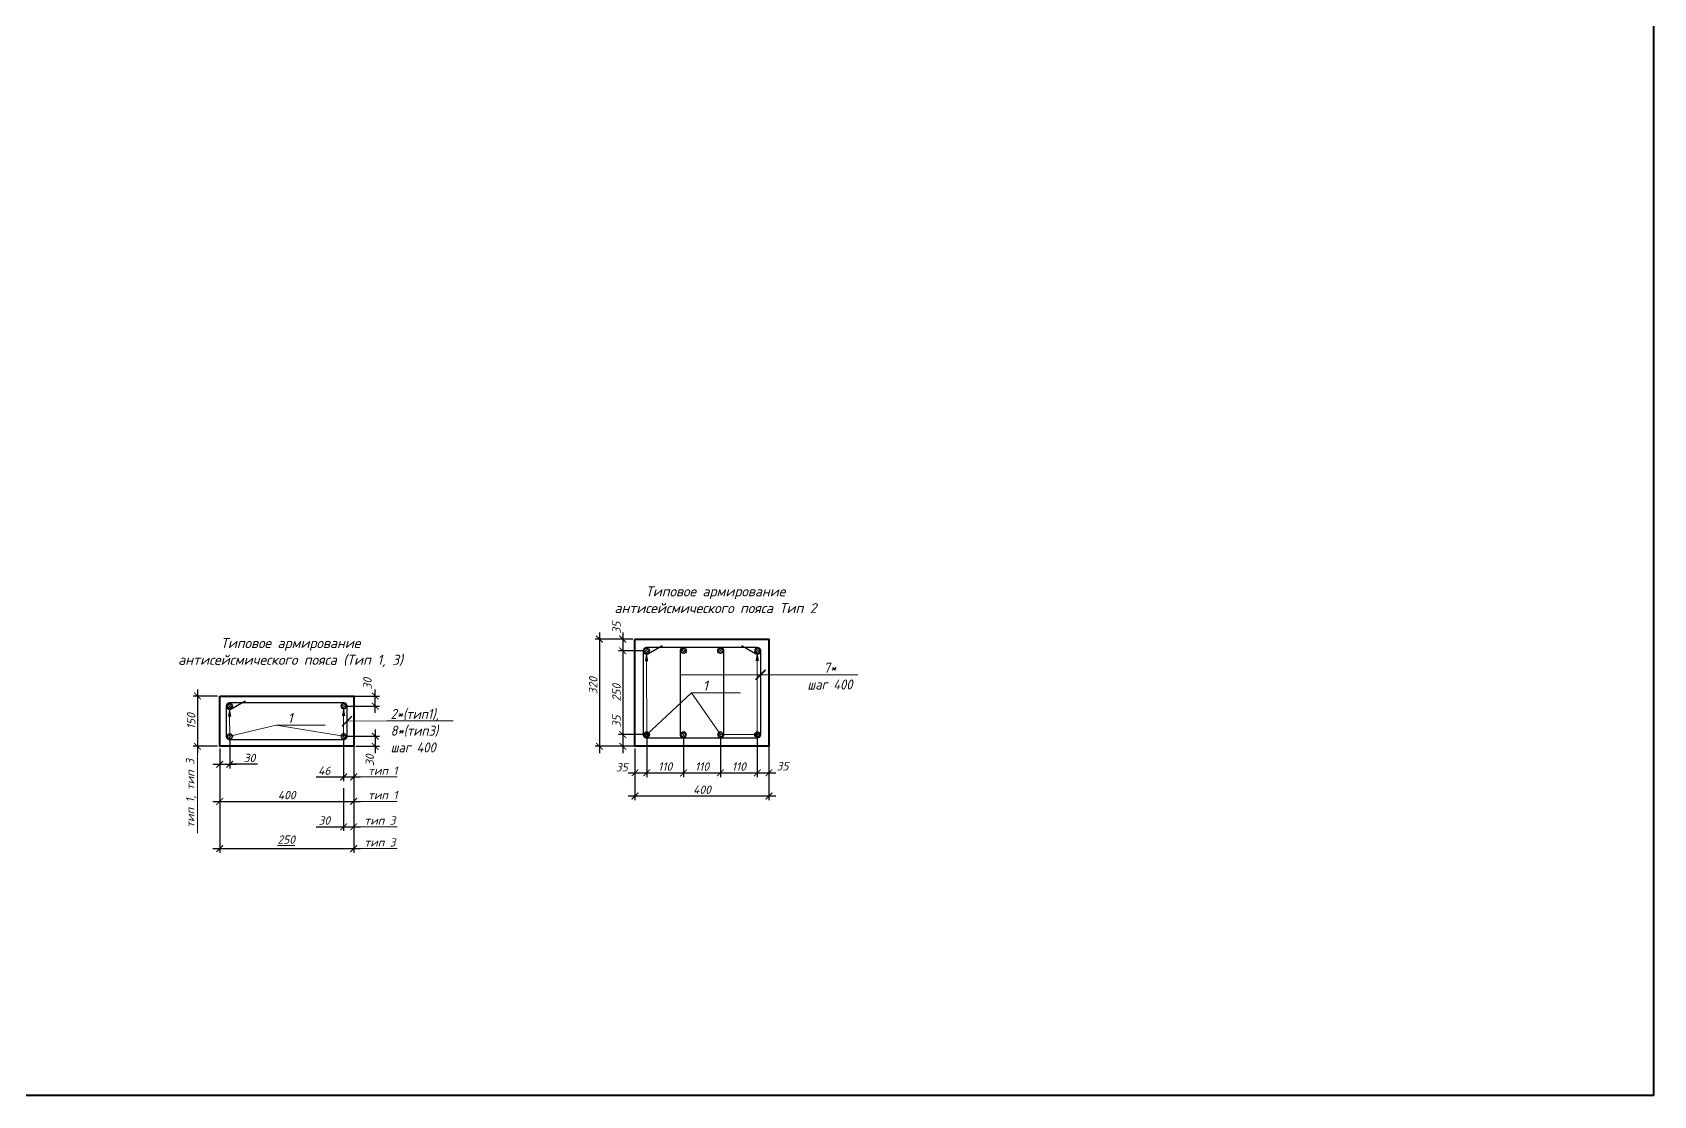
# Model space of a CAD drawing. Header units: millimetres. Extents: x -69292 to 68568, y 17750 to 120236.
# Drawn here: x 19478 to 24318, y 37576 to 40750 of the extents above; entities that cross this region are included whole.
import ezdxf
from ezdxf import colors
from ezdxf.entities.mleader import LeaderData, LeaderLine
from ezdxf.math import Vec2, Vec3

# ---------------------------------------------------------------- set-up
doc = ezdxf.new("R2010")
doc.units = ezdxf.units.MM
doc.header["$PDMODE"] = 3
doc.layers.get('0').update_dxf_attribs({"lineweight": 5})
doc.layers.get('Defpoints').update_dxf_attribs({"lineweight": 0})
for name, color, linetype, lineweight in [('#Арматура', 152, 'Continuous', 30), ('#Бетон разрез', 22, 'Continuous', 40), ('#Выноски', 7, 'Continuous', 15), ('k_ Каркасы', 66, 'Continuous', 0), ('k_ Размеры', 7, 'Continuous', 15)]:
    doc.layers.add(name, color=color, linetype=linetype, lineweight=lineweight)
doc.styles.add('STEP PR', font='isocpeui.ttf')
doc.dimstyles.new('SPDS', dxfattribs={"dimscale": 10, "dimtxt": 2.5, "dimasz": 2, "dimexe": 1.25, "dimexo": 0.625, "dimtad": 1, "dimdec": 0, "dimrnd": 0.001, "dimtxsty": 'STEP PR', "dimblk": 'ARCHTICK', "dimcen": 2.5, "dimdle": 2, "dimclrd": 256, "dimclre": 256, "dimclrt": 7, "dimadec": 0, "dimazin": 2, "dimtfac": 0.75, "dimtdec": 0, "dimtmove": 1, "dimatfit": 3, "dimfxl": 1, "dimtolj": 1, "dimarcsym": 1})

# ---------------------------------------------------------------- blocks, each defined once
blk = doc.blocks.new('*U6')
at = {"layer": '#Арматура', "lineweight": 0}
h = blk.add_hatch(dxfattribs=at)
h.set_pattern_fill('ANSI31', scale=1.6)
edge = h.paths.add_edge_path()
edge.add_arc((0, 8), 8, 0, 360)
blk.add_circle((0, 8), 8)
blk = doc.blocks.new('_ArchTick')
at = {"color": 0, "linetype": 'ByBlock', "const_width": 0.15}
blk.add_lwpolyline([(-0.5, -0.5), (0.5, 0.5)], dxfattribs=at)
blk = doc.blocks.new('*D273')
at = {"layer": 'Defpoints', "color": 0, "transparency": 16777216}
for p in [(20407.5, 38768.6), (20501.8, 38768.6), (20407.5, 38738.6)]:
    blk.add_point(p, dxfattribs=at)
at = {"layer": 'k_ Размеры', "lineweight": -2, "transparency": 16777216}
for p, q in [((20413.8, 38768.6), (20514.3, 38768.6)), ((20501.8, 38718.6), (20501.8, 38788.6)), ((20413.8, 38738.6), (20514.3, 38738.6))]:
    blk.add_line(p, q, dxfattribs=at)
at = {"layer": 'k_ Размеры', "lineweight": -2, "transparency": 16777216, "xscale": 20, "yscale": 20, "zscale": 20}
for p, rotation in [((20501.8, 38768.6), 90), ((20501.8, 38738.6), 270)]:
    blk.add_blockref('_ArchTick', p, dxfattribs=dict(at, rotation=rotation))
at = {"layer": 'k_ Размеры', "color": 7, "transparency": 16777216, "insert": (20478.7, 38805.5), "char_height": 25, "attachment_point": 5, "rotation": 90, "style": 'STEP PR'}
blk.add_mtext('\\A1;30', dxfattribs=at)
blk = doc.blocks.new('*D274')
at = {"layer": 'Defpoints', "color": 0, "transparency": 16777216}
for p in [(20407.5, 38648.6), (20437.5, 38618.6), (20501.8, 38618.6)]:
    blk.add_point(p, dxfattribs=at)
at = {"layer": 'k_ Размеры', "lineweight": -2, "transparency": 16777216}
for p, q in [((20413.8, 38648.6), (20514.3, 38648.6)), ((20501.8, 38668.6), (20501.8, 38598.6)), ((20443.8, 38618.6), (20514.3, 38618.6))]:
    blk.add_line(p, q, dxfattribs=at)
at = {"layer": 'k_ Размеры', "lineweight": -2, "transparency": 16777216, "xscale": 20, "yscale": 20, "zscale": 20}
for p, rotation in [((20501.8, 38648.6), 90), ((20501.8, 38618.6), 270)]:
    blk.add_blockref('_ArchTick', p, dxfattribs=dict(at, rotation=rotation))
at = {"layer": 'k_ Размеры', "color": 7, "transparency": 16777216, "insert": (20485.4, 38576.8), "char_height": 25, "attachment_point": 5, "rotation": 90, "style": 'STEP PR'}
blk.add_mtext('\\A1;30', dxfattribs=at)
blk = doc.blocks.new('*D275')
at = {"layer": 'Defpoints', "color": 0, "transparency": 16777216}
for p in [(20067.5, 38648.6), (20037.5, 38618.6), (20067.5, 38565)]:
    blk.add_point(p, dxfattribs=at)
at = {"layer": 'k_ Размеры', "lineweight": -2, "transparency": 16777216}
for p, q in [((20067.5, 38642.3), (20067.5, 38552.5)), ((20037.5, 38612.3), (20037.5, 38552.5)), ((20017.5, 38565), (20087.5, 38565)), ((20150.2, 38565), (20067.5, 38565))]:
    blk.add_line(p, q, dxfattribs=at)
at = {"layer": 'k_ Размеры', "lineweight": -2, "transparency": 16777216, "xscale": 20, "yscale": 20, "zscale": 20, "rotation": 180}
blk.add_blockref('_ArchTick', (20037.5, 38565), dxfattribs=at)
at = {"layer": 'k_ Размеры', "lineweight": -2, "transparency": 16777216, "xscale": 20, "yscale": 20, "zscale": 20}
blk.add_blockref('_ArchTick', (20067.5, 38565), dxfattribs=at)
at = {"layer": 'k_ Размеры', "color": 7, "transparency": 16777216, "insert": (20126.4, 38583.8), "char_height": 25, "attachment_point": 5, "style": 'STEP PR'}
blk.add_mtext('\\A1;30', dxfattribs=at)
blk = doc.blocks.new('*D276')
at = {"layer": 'Defpoints', "color": 0, "transparency": 16777216}
for p in [(20407.5, 38648.6), (20437.5, 38648.6), (20437.5, 38527)]:
    blk.add_point(p, dxfattribs=at)
at = {"layer": 'k_ Размеры', "lineweight": -2, "transparency": 16777216}
for p, q in [((20407.5, 38642.3), (20407.5, 38514.5)), ((20437.5, 38642.3), (20437.5, 38514.5)), ((20325.6, 38527), (20407.5, 38527)), ((20387.5, 38527), (20457.5, 38527))]:
    blk.add_line(p, q, dxfattribs=at)
at = {"layer": 'k_ Размеры', "lineweight": -2, "transparency": 16777216, "xscale": 20, "yscale": 20, "zscale": 20, "rotation": 180}
blk.add_blockref('_ArchTick', (20407.5, 38527), dxfattribs=at)
at = {"layer": 'k_ Размеры', "lineweight": -2, "transparency": 16777216, "xscale": 20, "yscale": 20, "zscale": 20}
blk.add_blockref('_ArchTick', (20437.5, 38527), dxfattribs=at)
at = {"layer": 'k_ Размеры', "color": 7, "transparency": 16777216, "insert": (20349.7, 38545.8), "char_height": 25, "attachment_point": 5, "style": 'STEP PR'}
blk.add_mtext('\\A1;46', dxfattribs=at)
blk = doc.blocks.new('*D277')
at = {"layer": 'Defpoints', "color": 0, "transparency": 16777216}
for p in [(20037.5, 38618.6), (20437.5, 38618.6), (20437.5, 38454.3)]:
    blk.add_point(p, dxfattribs=at)
at = {"layer": 'k_ Размеры', "lineweight": -2, "transparency": 16777216}
for p, q in [((20037.5, 38612.3), (20037.5, 38441.8)), ((20437.5, 38612.3), (20437.5, 38441.8)), ((20017.5, 38454.3), (20457.5, 38454.3))]:
    blk.add_line(p, q, dxfattribs=at)
at = {"layer": 'k_ Размеры', "lineweight": -2, "transparency": 16777216, "xscale": 20, "yscale": 20, "zscale": 20, "rotation": 180}
blk.add_blockref('_ArchTick', (20037.5, 38454.3), dxfattribs=at)
at = {"layer": 'k_ Размеры', "lineweight": -2, "transparency": 16777216, "xscale": 20, "yscale": 20, "zscale": 20}
blk.add_blockref('_ArchTick', (20437.5, 38454.3), dxfattribs=at)
at = {"layer": 'k_ Размеры', "color": 7, "transparency": 16777216, "insert": (20237.5, 38473), "char_height": 25, "attachment_point": 5, "style": 'STEP PR'}
blk.add_mtext('\\A1;400', dxfattribs=at)
blk = doc.blocks.new('*D278')
at = {"layer": 'Defpoints', "color": 0, "transparency": 16777216}
for p in [(20037.5, 38768.6), (19971.1, 38618.6), (20037.5, 38618.6)]:
    blk.add_point(p, dxfattribs=at)
at = {"layer": 'k_ Размеры', "lineweight": -2, "transparency": 16777216}
for p, q in [((20031.3, 38768.6), (19958.6, 38768.6)), ((19971.1, 38788.6), (19971.1, 38598.6)), ((20031.3, 38618.6), (19958.6, 38618.6))]:
    blk.add_line(p, q, dxfattribs=at)
at = {"layer": 'k_ Размеры', "lineweight": -2, "transparency": 16777216, "xscale": 20, "yscale": 20, "zscale": 20}
for p, rotation in [((19971.1, 38768.6), 90), ((19971.1, 38618.6), 270)]:
    blk.add_blockref('_ArchTick', p, dxfattribs=dict(at, rotation=rotation))
at = {"layer": 'k_ Размеры', "color": 7, "transparency": 16777216, "insert": (19952.4, 38693.6), "char_height": 25, "attachment_point": 5, "rotation": 90, "style": 'STEP PR'}
blk.add_mtext('\\A1;150', dxfattribs=at)
blk = doc.blocks.new('*D279')
at = {"layer": 'Defpoints', "color": 0, "transparency": 16777216}
for p in [(20037.5, 38618.6), (20437.5, 38618.6), (20437.5, 38313.1)]:
    blk.add_point(p, dxfattribs=at)
at = {"layer": 'k_ Размеры', "lineweight": -2, "transparency": 16777216}
for p, q in [((20037.5, 38612.3), (20037.5, 38300.6)), ((20437.5, 38612.3), (20437.5, 38300.6)), ((20017.5, 38313.1), (20457.5, 38313.1))]:
    blk.add_line(p, q, dxfattribs=at)
at = {"layer": 'k_ Размеры', "lineweight": -2, "transparency": 16777216, "xscale": 20, "yscale": 20, "zscale": 20, "rotation": 180}
blk.add_blockref('_ArchTick', (20037.5, 38313.1), dxfattribs=at)
at = {"layer": 'k_ Размеры', "lineweight": -2, "transparency": 16777216, "xscale": 20, "yscale": 20, "zscale": 20}
blk.add_blockref('_ArchTick', (20437.5, 38313.1), dxfattribs=at)
at = {"layer": 'k_ Размеры', "color": 7, "transparency": 16777216, "insert": (20236.1, 38340.1), "char_height": 25, "attachment_point": 5, "style": 'STEP PR'}
blk.add_mtext('\\A1;\\L250', dxfattribs=at)
blk = doc.blocks.new('*D293')
at = {"layer": 'Defpoints', "color": 0, "transparency": 16777216}
for p in [(21312.3, 38653.6), (21277.3, 38618.6), (21312.3, 38539.3)]:
    blk.add_point(p, dxfattribs=at)
at = {"layer": 'k_ Размеры', "lineweight": -2, "transparency": 16777216}
for p, q in [((21312.3, 38647.3), (21312.3, 38526.8)), ((21277.3, 38612.3), (21277.3, 38526.8)), ((21257.3, 38539.3), (21332.3, 38539.3))]:
    blk.add_line(p, q, dxfattribs=at)
at = {"layer": 'k_ Размеры', "lineweight": -2, "transparency": 16777216, "xscale": 20, "yscale": 20, "zscale": 20, "rotation": 180}
blk.add_blockref('_ArchTick', (21277.3, 38539.3), dxfattribs=at)
at = {"layer": 'k_ Размеры', "lineweight": -2, "transparency": 16777216, "xscale": 20, "yscale": 20, "zscale": 20}
blk.add_blockref('_ArchTick', (21312.3, 38539.3), dxfattribs=at)
at = {"layer": 'k_ Размеры', "color": 7, "transparency": 16777216, "insert": (21237.8, 38556.2), "char_height": 25, "attachment_point": 5, "style": 'STEP PR'}
blk.add_mtext('\\A1;35', dxfattribs=at)
blk = doc.blocks.new('*D294')
at = {"layer": 'Defpoints', "color": 0, "transparency": 16777216}
for p in [(21677.3, 38682.6), (21642.3, 38653.6), (21677.3, 38539.3)]:
    blk.add_point(p, dxfattribs=at)
at = {"layer": 'k_ Размеры', "lineweight": -2, "transparency": 16777216}
for p, q in [((21677.3, 38676.3), (21677.3, 38526.8)), ((21642.3, 38647.3), (21642.3, 38526.8)), ((21622.3, 38539.3), (21697.3, 38539.3))]:
    blk.add_line(p, q, dxfattribs=at)
at = {"layer": 'k_ Размеры', "lineweight": -2, "transparency": 16777216, "xscale": 20, "yscale": 20, "zscale": 20, "rotation": 180}
blk.add_blockref('_ArchTick', (21642.3, 38539.3), dxfattribs=at)
at = {"layer": 'k_ Размеры', "lineweight": -2, "transparency": 16777216, "xscale": 20, "yscale": 20, "zscale": 20}
blk.add_blockref('_ArchTick', (21677.3, 38539.3), dxfattribs=at)
at = {"layer": 'k_ Размеры', "color": 7, "transparency": 16777216, "insert": (21717.8, 38559.3), "char_height": 25, "attachment_point": 5, "style": 'STEP PR'}
blk.add_mtext('\\A1;35', dxfattribs=at)
blk = doc.blocks.new('*D291')
at = {"layer": 'Defpoints', "color": 0, "transparency": 16777216}
for p in [(21277.3, 38618.6), (21677.3, 38618.6), (21677.3, 38470.3)]:
    blk.add_point(p, dxfattribs=at)
at = {"layer": 'k_ Размеры', "lineweight": -2, "transparency": 16777216}
for p, q in [((21277.3, 38612.3), (21277.3, 38457.8)), ((21677.3, 38612.3), (21677.3, 38457.8)), ((21257.3, 38470.3), (21697.3, 38470.3))]:
    blk.add_line(p, q, dxfattribs=at)
at = {"layer": 'k_ Размеры', "lineweight": -2, "transparency": 16777216, "xscale": 20, "yscale": 20, "zscale": 20, "rotation": 180}
blk.add_blockref('_ArchTick', (21277.3, 38470.3), dxfattribs=at)
at = {"layer": 'k_ Размеры', "lineweight": -2, "transparency": 16777216, "xscale": 20, "yscale": 20, "zscale": 20}
blk.add_blockref('_ArchTick', (21677.3, 38470.3), dxfattribs=at)
at = {"layer": 'k_ Размеры', "color": 7, "transparency": 16777216, "insert": (21477.3, 38489.1), "char_height": 25, "attachment_point": 5, "style": 'STEP PR'}
blk.add_mtext('\\A1;400', dxfattribs=at)
blk = doc.blocks.new('*D292')
at = {"layer": 'Defpoints', "color": 0, "transparency": 16777216}
for p in [(21277.3, 38938.6), (21171.2, 38618.6), (21277.3, 38618.6)]:
    blk.add_point(p, dxfattribs=at)
at = {"layer": 'k_ Размеры', "lineweight": -2, "transparency": 16777216}
for p, q in [((21271, 38938.6), (21158.7, 38938.6)), ((21171.2, 38958.6), (21171.2, 38598.6)), ((21271, 38618.6), (21158.7, 38618.6))]:
    blk.add_line(p, q, dxfattribs=at)
at = {"layer": 'k_ Размеры', "lineweight": -2, "transparency": 16777216, "xscale": 20, "yscale": 20, "zscale": 20}
for p, rotation in [((21171.2, 38938.6), 90), ((21171.2, 38618.6), 270)]:
    blk.add_blockref('_ArchTick', p, dxfattribs=dict(at, rotation=rotation))
at = {"layer": 'k_ Размеры', "color": 7, "transparency": 16777216, "insert": (21152.5, 38799.4), "char_height": 25, "attachment_point": 5, "rotation": 90, "style": 'STEP PR'}
blk.add_mtext('\\A1;320', dxfattribs=at)
blk = doc.blocks.new('*D295')
at = {"layer": 'Defpoints', "color": 0, "transparency": 16777216}
for p in [(21312.3, 38653.6), (21422.3, 38653.6), (21422.3, 38539.3)]:
    blk.add_point(p, dxfattribs=at)
at = {"layer": 'k_ Размеры', "lineweight": -2, "transparency": 16777216}
for p, q in [((21312.3, 38647.3), (21312.3, 38526.8)), ((21422.3, 38647.3), (21422.3, 38526.8)), ((21292.3, 38539.3), (21442.3, 38539.3))]:
    blk.add_line(p, q, dxfattribs=at)
at = {"layer": 'k_ Размеры', "lineweight": -2, "transparency": 16777216, "xscale": 20, "yscale": 20, "zscale": 20, "rotation": 180}
blk.add_blockref('_ArchTick', (21312.3, 38539.3), dxfattribs=at)
at = {"layer": 'k_ Размеры', "lineweight": -2, "transparency": 16777216, "xscale": 20, "yscale": 20, "zscale": 20}
blk.add_blockref('_ArchTick', (21422.3, 38539.3), dxfattribs=at)
at = {"layer": 'k_ Размеры', "color": 7, "transparency": 16777216, "insert": (21367.3, 38558.1), "char_height": 25, "attachment_point": 5, "style": 'STEP PR'}
blk.add_mtext('\\A1;110', dxfattribs=at)
blk = doc.blocks.new('*D296')
at = {"layer": 'Defpoints', "color": 0, "transparency": 16777216}
for p in [(21422.3, 38653.6), (21532.3, 38653.6), (21532.3, 38539.3)]:
    blk.add_point(p, dxfattribs=at)
at = {"layer": 'k_ Размеры', "lineweight": -2, "transparency": 16777216}
for p, q in [((21422.3, 38647.3), (21422.3, 38526.8)), ((21532.3, 38647.3), (21532.3, 38526.8)), ((21402.3, 38539.3), (21552.3, 38539.3))]:
    blk.add_line(p, q, dxfattribs=at)
at = {"layer": 'k_ Размеры', "lineweight": -2, "transparency": 16777216, "xscale": 20, "yscale": 20, "zscale": 20, "rotation": 180}
blk.add_blockref('_ArchTick', (21422.3, 38539.3), dxfattribs=at)
at = {"layer": 'k_ Размеры', "lineweight": -2, "transparency": 16777216, "xscale": 20, "yscale": 20, "zscale": 20}
blk.add_blockref('_ArchTick', (21532.3, 38539.3), dxfattribs=at)
at = {"layer": 'k_ Размеры', "color": 7, "transparency": 16777216, "insert": (21477.3, 38558.1), "char_height": 25, "attachment_point": 5, "style": 'STEP PR'}
blk.add_mtext('\\A1;110', dxfattribs=at)
blk = doc.blocks.new('*D297')
at = {"layer": 'Defpoints', "color": 0, "transparency": 16777216}
for p in [(21532.3, 38653.6), (21642.3, 38653.6), (21642.3, 38539.3)]:
    blk.add_point(p, dxfattribs=at)
at = {"layer": 'k_ Размеры', "lineweight": -2, "transparency": 16777216}
for p, q in [((21532.3, 38647.3), (21532.3, 38526.8)), ((21642.3, 38647.3), (21642.3, 38526.8)), ((21512.3, 38539.3), (21662.3, 38539.3))]:
    blk.add_line(p, q, dxfattribs=at)
at = {"layer": 'k_ Размеры', "lineweight": -2, "transparency": 16777216, "xscale": 20, "yscale": 20, "zscale": 20, "rotation": 180}
blk.add_blockref('_ArchTick', (21532.3, 38539.3), dxfattribs=at)
at = {"layer": 'k_ Размеры', "lineweight": -2, "transparency": 16777216, "xscale": 20, "yscale": 20, "zscale": 20}
blk.add_blockref('_ArchTick', (21642.3, 38539.3), dxfattribs=at)
at = {"layer": 'k_ Размеры', "color": 7, "transparency": 16777216, "insert": (21587.3, 38558.1), "char_height": 25, "attachment_point": 5, "style": 'STEP PR'}
blk.add_mtext('\\A1;110', dxfattribs=at)
blk = doc.blocks.new('*D298')
at = {"layer": 'Defpoints', "color": 0, "transparency": 16777216}
for p in [(21277.3, 38938.6), (21240.8, 38903.6), (21312.3, 38903.6)]:
    blk.add_point(p, dxfattribs=at)
at = {"layer": 'k_ Размеры', "lineweight": -2, "transparency": 16777216}
for p, q in [((21271, 38938.6), (21228.3, 38938.6)), ((21240.8, 38958.6), (21240.8, 38883.6)), ((21306, 38903.6), (21228.3, 38903.6))]:
    blk.add_line(p, q, dxfattribs=at)
at = {"layer": 'k_ Размеры', "lineweight": -2, "transparency": 16777216, "xscale": 20, "yscale": 20, "zscale": 20}
for p, rotation in [((21240.8, 38938.6), 90), ((21240.8, 38903.6), 270)]:
    blk.add_blockref('_ArchTick', p, dxfattribs=dict(at, rotation=rotation))
at = {"layer": 'k_ Размеры', "color": 7, "transparency": 16777216, "insert": (21222.1, 38972.8), "char_height": 25, "attachment_point": 5, "rotation": 90, "style": 'STEP PR'}
blk.add_mtext('\\A1;35', dxfattribs=at)
blk = doc.blocks.new('*D299')
at = {"layer": 'Defpoints', "color": 0, "transparency": 16777216}
for p in [(21312.3, 38903.6), (21240.8, 38653.6), (21312.3, 38653.6)]:
    blk.add_point(p, dxfattribs=at)
at = {"layer": 'k_ Размеры', "lineweight": -2, "transparency": 16777216}
for p, q in [((21240.8, 38923.6), (21240.8, 38633.6)), ((21306, 38903.6), (21228.3, 38903.6)), ((21306, 38653.6), (21228.3, 38653.6))]:
    blk.add_line(p, q, dxfattribs=at)
at = {"layer": 'k_ Размеры', "lineweight": -2, "transparency": 16777216, "xscale": 20, "yscale": 20, "zscale": 20}
for p, rotation in [((21240.8, 38903.6), 90), ((21240.8, 38653.6), 270)]:
    blk.add_blockref('_ArchTick', p, dxfattribs=dict(at, rotation=rotation))
at = {"layer": 'k_ Размеры', "color": 7, "transparency": 16777216, "insert": (21222.1, 38778.6), "char_height": 25, "attachment_point": 5, "rotation": 90, "style": 'STEP PR'}
blk.add_mtext('\\A1;250', dxfattribs=at)
blk = doc.blocks.new('*D300')
at = {"layer": 'Defpoints', "color": 0, "transparency": 16777216}
for p in [(21312.3, 38653.6), (21240.8, 38618.6), (21312.3, 38618.6)]:
    blk.add_point(p, dxfattribs=at)
at = {"layer": 'k_ Размеры', "lineweight": -2, "transparency": 16777216}
for p, q in [((21240.8, 38673.6), (21240.8, 38598.6)), ((21306, 38653.6), (21228.3, 38653.6)), ((21306, 38618.6), (21228.3, 38618.6))]:
    blk.add_line(p, q, dxfattribs=at)
at = {"layer": 'k_ Размеры', "lineweight": -2, "transparency": 16777216, "xscale": 20, "yscale": 20, "zscale": 20}
for p, rotation in [((21240.8, 38653.6), 90), ((21240.8, 38618.6), 270)]:
    blk.add_blockref('_ArchTick', p, dxfattribs=dict(at, rotation=rotation))
at = {"layer": 'k_ Размеры', "color": 7, "transparency": 16777216, "insert": (21222.1, 38692.9), "char_height": 25, "attachment_point": 5, "rotation": 90, "style": 'STEP PR'}
blk.add_mtext('\\A1;35', dxfattribs=at)
blk = doc.blocks.new('*D397')
at = {"layer": 'Defpoints', "color": 0, "transparency": 16777216}
for p in [(20407.5, 38499.8), (20437.5, 38499.8), (20437.5, 38378.3)]:
    blk.add_point(p, dxfattribs=at)
at = {"layer": 'k_ Размеры', "lineweight": -2, "transparency": 16777216}
for p, q in [((20407.5, 38493.6), (20407.5, 38365.8)), ((20437.5, 38493.6), (20437.5, 38365.8)), ((20325.9, 38378.3), (20407.5, 38378.3)), ((20387.5, 38378.3), (20457.5, 38378.3))]:
    blk.add_line(p, q, dxfattribs=at)
at = {"layer": 'k_ Размеры', "lineweight": -2, "transparency": 16777216, "xscale": 20, "yscale": 20, "zscale": 20, "rotation": 180}
blk.add_blockref('_ArchTick', (20407.5, 38378.3), dxfattribs=at)
at = {"layer": 'k_ Размеры', "lineweight": -2, "transparency": 16777216, "xscale": 20, "yscale": 20, "zscale": 20}
blk.add_blockref('_ArchTick', (20437.5, 38378.3), dxfattribs=at)
at = {"layer": 'k_ Размеры', "color": 7, "transparency": 16777216, "insert": (20349.7, 38397.1), "char_height": 25, "attachment_point": 5, "style": 'STEP PR'}
blk.add_mtext('\\A1;30', dxfattribs=at)

msp = doc.modelspace()

# ---------------------------------------------------------------- linework, layer by layer
at = {"layer": '#Бетон разрез'}
for points in [[(21277.3, 38938.6), (21677.3, 38938.6), (21677.3, 38618.6), (21277.3, 38618.6)], [(20037.5, 38768.6), (20437.5, 38768.6), (20437.5, 38618.6), (20037.5, 38618.6)]]:
    msp.add_lwpolyline(points, close=True, dxfattribs=at)
at = {"color": 3, "lineweight": 40}
msp.add_lwpolyline([(13722.6, 44882.4), (24318.1, 44882.4), (24318.1, 37576), (13722.6, 37576)], close=True, dxfattribs=at)
at = {"layer": 'k_ Каркасы', "const_width": 4}
for points in [[(21302.3, 38903.6), (21302.3, 38653.6, 0.414214), (21312.3, 38643.6), (21532.3, 38643.6, 0.414214), (21542.3, 38653.6), (21542.3, 38903.6, 0.414214), (21532.3, 38913.6), (21312.3, 38913.6, 0.414214), (21302.3, 38903.6, 0.414214), (21312.3, 38893.6, 0.098491), (21316.1, 38894.3), (21359.4, 38919.3)], [(21652.3, 38903.6), (21652.3, 38653.6, -0.414214), (21642.3, 38643.6), (21422.3, 38643.6, -0.414214), (21412.3, 38653.6), (21412.3, 38903.6, -0.414214), (21422.3, 38913.6), (21642.3, 38913.6, -0.414214), (21652.3, 38903.6, -0.414214), (21642.3, 38893.6, -0.098491), (21638.5, 38894.3), (21595.2, 38919.3)], [(20057.5, 38738.6), (20057.5, 38648.6, 0.414214), (20067.5, 38638.6), (20407.5, 38638.6, 0.414214), (20417.5, 38648.6), (20417.5, 38738.6, 0.414214), (20407.5, 38748.6), (20067.5, 38748.6, 0.414214), (20057.5, 38738.6, 0.414214), (20067.5, 38728.6, 0.098491), (20071.3, 38729.3), (20114.6, 38754.3)]]:
    msp.add_lwpolyline(points, format="xyb", dxfattribs=at)
at = {"layer": 'k_ Размеры'}
for p, q in [((19971.1, 38359.7), (19971.1, 38598.6)), ((20457.5, 38527), (20567.5, 38527)), ((20457.5, 38454.3), (20567.5, 38454.3)), ((20457.5, 38378.3), (20567.5, 38378.3)), ((20457.5, 38313.1), (20567.5, 38313.1))]:
    msp.add_line(p, q, dxfattribs=at)

# ---------------------------------------------------------------- block references
at = {"layer": '#Арматура'}
for p in [(21312.3, 38895.6), (21422.3, 38895.6), (21532.3, 38895.6), (20067.5, 38730.6), (20067.5, 38640.6), (21312.3, 38645.6)]:
    msp.add_blockref('*U6', p, dxfattribs=at)
at = {"layer": '#Арматура', "xscale": -1}
for p in [(21642.3, 38895.6), (20407.5, 38730.6), (20407.5, 38640.6), (21642.3, 38645.6)]:
    msp.add_blockref('*U6', p, dxfattribs=at)
at = {"layer": '#Арматура', "xscale": -1, "rotation": 180}
for p in [(21312.3, 38661.6), (21422.3, 38661.6), (21532.3, 38661.6)]:
    msp.add_blockref('*U6', p, dxfattribs=at)
at = {"layer": '#Арматура', "rotation": 180}
msp.add_blockref('*U6', (21642.3, 38661.6), dxfattribs=at)

# ---------------------------------------------------------------- texts
at = {"layer": 'k_ Размеры', "color": 7, "insert": (19952.4, 38477.8), "char_height": 25, "attachment_point": 5, "rotation": 90, "style": 'STEP PR'}
msp.add_mtext('\\A1;тип 1, тип 3', dxfattribs=at)
at = {"layer": 'k_ Размеры', "color": 7, "char_height": 25, "attachment_point": 5, "style": 'STEP PR'}
for s, insert in [('\\A1;тип 1', (20524.3, 38545.8)), ('\\A1;тип 1', (20524.3, 38473)), ('\\A1;тип 3', (20515.8, 38397.1)), ('\\A1;тип 3', (20515.8, 38331.8))]:
    msp.add_mtext(s, dxfattribs=dict(at, insert=insert))

# ---------------------------------------------------------------- dimensions: what is measured, and where the dimension line sits
at = {"layer": 'k_ Размеры'}
for base, p1, p2, picture, middle in [((21171.2, 38618.6), (21277.3, 38938.6), (21277.3, 38618.6), '*D292', (21171.2, 38799.4)), ((21240.8, 38618.6), (21312.3, 38653.6), (21312.3, 38618.6), '*D300', (21240.8, 38692.9)), ((20501.8, 38618.6), (20407.5, 38648.6), (20437.5, 38618.6), '*D274', (20504.2, 38576.8))]:
    dim = msp.add_linear_dim(base=base, p1=p1, p2=p2, angle=90, dimstyle='SPDS', dxfattribs=at)
    dim.commit()
    dim.dimension.update_dxf_attribs({"geometry": picture, "text_midpoint": middle, "dimtype": 160})
for base, p1, p2, picture, middle in [((21240.8, 38653.6), (21312.3, 38903.6), (21312.3, 38653.6), '*D299', (21222.1, 38778.6)), ((19971.1, 38618.6), (20037.5, 38768.6), (20037.5, 38618.6), '*D278', (19952.4, 38693.6))]:
    dim = msp.add_linear_dim(base=base, p1=p1, p2=p2, angle=90, dimstyle='SPDS', dxfattribs=at)
    dim.commit()
    dim.dimension.update_dxf_attribs({"geometry": picture, "text_midpoint": middle})
for base, p1, p2, picture, middle in [((21677.3, 38539.3), (21642.3, 38653.6), (21677.3, 38682.6), '*D294', (21717.8, 38540.6)), ((20067.5, 38565), (20037.5, 38618.6), (20067.5, 38648.6), '*D275', (20126.4, 38563.2)), ((21312.3, 38539.3), (21277.3, 38618.6), (21312.3, 38653.6), '*D293', (21237.8, 38537.5))]:
    dim = msp.add_linear_dim(base=base, p1=p1, p2=p2, dimstyle='SPDS', dxfattribs=at)
    dim.commit()
    dim.dimension.update_dxf_attribs({"geometry": picture, "text_midpoint": middle, "dimtype": 160})
for base, p1, p2, text, picture, middle in [((20437.5, 38527), (20407.5, 38648.6), (20437.5, 38648.6), '46', '*D276', (20349.7, 38526.4)), ((20437.5, 38313.1), (20037.5, 38618.6), (20437.5, 38618.6), '%%U250', '*D279', (20236.1, 38318.8)), ((20437.5, 38378.3), (20407.5, 38499.8), (20437.5, 38499.8), '30', '*D397', (20349.7, 38377.7))]:
    dim = msp.add_linear_dim(base=base, p1=p1, p2=p2, text=text, dimstyle='SPDS', dxfattribs=at)
    dim.commit()
    dim.dimension.update_dxf_attribs({"geometry": picture, "text_midpoint": middle, "dimtype": 160})
for base, p1, p2, picture, middle in [((21422.3, 38539.3), (21312.3, 38653.6), (21422.3, 38653.6), '*D295', (21367.3, 38558.1)), ((21532.3, 38539.3), (21422.3, 38653.6), (21532.3, 38653.6), '*D296', (21477.3, 38558.1)), ((21642.3, 38539.3), (21532.3, 38653.6), (21642.3, 38653.6), '*D297', (21587.3, 38558.1)), ((20437.5, 38454.3), (20037.5, 38618.6), (20437.5, 38618.6), '*D277', (20237.5, 38473)), ((21677.3, 38470.3), (21277.3, 38618.6), (21677.3, 38618.6), '*D291', (21477.3, 38489.1))]:
    dim = msp.add_linear_dim(base=base, p1=p1, p2=p2, dimstyle='SPDS', dxfattribs=at)
    dim.commit()
    dim.dimension.update_dxf_attribs({"geometry": picture, "text_midpoint": middle})

# ---------------------------------------------------------------- leaders
at = {"layer": '#Выноски'}
ml = msp.add_multileader_mtext('Standard', dxfattribs=at)
ml.set_content('\\A1; 1           ', color=256, style='STEP PR')
ml.set_leader_properties(color=256, linetype='ByLayer', lineweight=-1)
ml.build(insert=Vec2(0, 0))
ml.multileader.update_dxf_attribs({"text_left_attachment_type": 6, "text_right_attachment_type": 6, "dogleg_length": 0, "arrow_head_size": 30, "scale": 0.1})
ctx = ml.context
ctx.base_point, ctx.scale, ctx.char_height, ctx.arrow_head_size, ctx.landing_gap_size, ctx.plane_origin = Vec3(21446.1, 38778.7), 0.1, 30, 30, 12.5, Vec3(24429.6, 37513.1)
ctx.left_attachment, ctx.right_attachment, ctx.text_align_type = 6, 6, 1
notes = []
notes.append((ctx, [(0, (1, 1, 0), (21446.1, 38778.7), (1, 0), 0, [(4, [(21642.3, 38903.6), (21642.3, 38653.6), (21532.3, 38653.6)], 0, []), (2, [(21311.8, 38902.3), (21312.3, 38653.6)], 0, [])])]))
ctx.mtext.insert, ctx.mtext.rotation, ctx.mtext.alignment, ctx.mtext.flow_direction = Vec3(21477.9, 38814.7), 6.283185, 2, 5
ml = msp.add_multileader_mtext('Standard', dxfattribs=at)
ml.set_content('\\A1;{\\W0.9;7*\\Pшаг 400}', color=256, style='STEP PR')
ml.set_leader_properties(color=256, linetype='ByLayer', lineweight=-1)
ml.set_arrow_properties(name='ARCHTICK')
ml.build(insert=Vec2(0, 0))
ml.multileader.update_dxf_attribs({"text_left_attachment_type": 6, "text_right_attachment_type": 6, "dogleg_length": 0, "arrow_head_size": 30, "scale": 0.1})
ctx = ml.context
ctx.base_point, ctx.scale, ctx.char_height, ctx.arrow_head_size, ctx.landing_gap_size, ctx.plane_origin = Vec3(21775.2, 38832.1), 0.1, 30, 30, 12.5, Vec3(22546.6, 37746.7)
ctx.left_attachment, ctx.right_attachment, ctx.text_align_type = 6, 6, 1
notes.append((ctx, [(0, (1, 1, 0), (21775.2, 38832.1), (1, 0), 0, [(0, [(21652.3, 38832.1), (21412.3, 38832.1)], 0, [])])]))
ctx.mtext.insert, ctx.mtext.rotation, ctx.mtext.alignment, ctx.mtext.flow_direction = Vec3(21859.3, 38868.1), 6.283185, 2, 5
ml = msp.add_multileader_mtext('Standard', dxfattribs=at)
ml.set_content('\\A1; 1           ', color=256, style='STEP PR')
ml.set_leader_properties(color=256, linetype='ByLayer', lineweight=-1)
ml.build(insert=Vec2(0, 0))
ml.multileader.update_dxf_attribs({"text_left_attachment_type": 6, "text_right_attachment_type": 6, "dogleg_length": 0, "arrow_head_size": 30, "scale": 0.1})
ctx = ml.context
ctx.base_point, ctx.scale, ctx.char_height, ctx.arrow_head_size, ctx.landing_gap_size, ctx.plane_origin = Vec3(20206.3, 38681.8), 0.1, 30, 30, 12.5, Vec3(23189.8, 37513.1)
ctx.left_attachment, ctx.right_attachment, ctx.text_align_type = 6, 6, 1
notes.append((ctx, [(0, (1, 1, 0), (20206.3, 38681.8), (1, 0), 0, [(3, [(20407.5, 38738.6), (20407.5, 38648.6)], 0, []), (2, [(20067, 38737.3), (20067.5, 38648.6)], 0, [])])]))
ctx.mtext.insert, ctx.mtext.rotation, ctx.mtext.alignment, ctx.mtext.flow_direction = Vec3(20238.1, 38717.8), 6.283185, 2, 5
ml = msp.add_multileader_mtext('Standard', dxfattribs=at)
ml.set_content('\\A1;{\\W0.9;2*(тип1), \\P8*(тип3)\\Pшаг 400}', color=256, style='STEP PR')
ml.set_leader_properties(color=256, linetype='ByLayer', lineweight=-1)
ml.set_arrow_properties(name='ARCHTICK')
ml.build(insert=Vec2(0, 0))
ml.multileader.update_dxf_attribs({"text_left_attachment_type": 6, "text_right_attachment_type": 6, "dogleg_length": 0, "arrow_head_size": 30, "scale": 0.1})
ctx = ml.context
ctx.base_point, ctx.scale, ctx.char_height, ctx.arrow_head_size, ctx.landing_gap_size, ctx.plane_origin = Vec3(20535.4, 38694.2), 0.1, 30, 30, 12.5, Vec3(21306.8, 37778.9)
ctx.left_attachment, ctx.right_attachment = 6, 6
notes.append((ctx, [(0, (1, 1, 0), (20535.4, 38694.2), (1, 0), 0, [(1, [(20417.5, 38693.6)], 0, [])])]))
ctx.mtext.insert, ctx.mtext.rotation, ctx.mtext.flow_direction = Vec3(20547.9, 38730.2), 6.283185, 5
for ctx, leaders in notes:
    for number, flags, end, landing, length, lines in leaders:
        leader = LeaderData()
        leader.index, (leader.has_last_leader_line, leader.has_dogleg_vector, leader.attachment_direction) = number, flags
        leader.last_leader_point, leader.dogleg_vector, leader.dogleg_length = Vec3(end), Vec3(landing), length
        for number, points, colour, breaks in lines:
            line = LeaderLine()
            line.index, line.vertices, line.color, line.breaks = number, Vec3.list(points), colors.encode_raw_color(colour), breaks
            leader.lines.append(line)
        ctx.leaders.append(leader)

# ---------------------------------------------------------------- next in the draw order: texts
at = {"layer": '#Выноски', "char_height": 30, "attachment_point": 2, "style": 'STEP PR', "bg_fill": 2}
for s, insert, width in [('Типовое армирование антисейсмического пояса Тип 2', (21517.5, 39096.1), 750.366), ('Типовое армирование антисейсмического пояса (Тип 1, 3)', (20248.9, 38941.8), 738.341)]:
    msp.add_mtext(s, dxfattribs=dict(at, insert=insert, width=width))

# ---------------------------------------------------------------- next in the draw order: dimensions: what is measured, and where the dimension line sits
at = {"layer": 'k_ Размеры'}
for base, p1, p2, picture, middle in [((21240.8, 38903.6), (21277.3, 38938.6), (21312.3, 38903.6), '*D298', (21240.8, 38972.8)), ((20501.8, 38768.6), (20407.5, 38738.6), (20407.5, 38768.6), '*D273', (20497.4, 38805.5))]:
    dim = msp.add_linear_dim(base=base, p1=p1, p2=p2, angle=90, dimstyle='SPDS', dxfattribs=at)
    dim.commit()
    dim.dimension.update_dxf_attribs({"geometry": picture, "text_midpoint": middle, "dimtype": 160})

doc.saveas('drawing.dxf')
